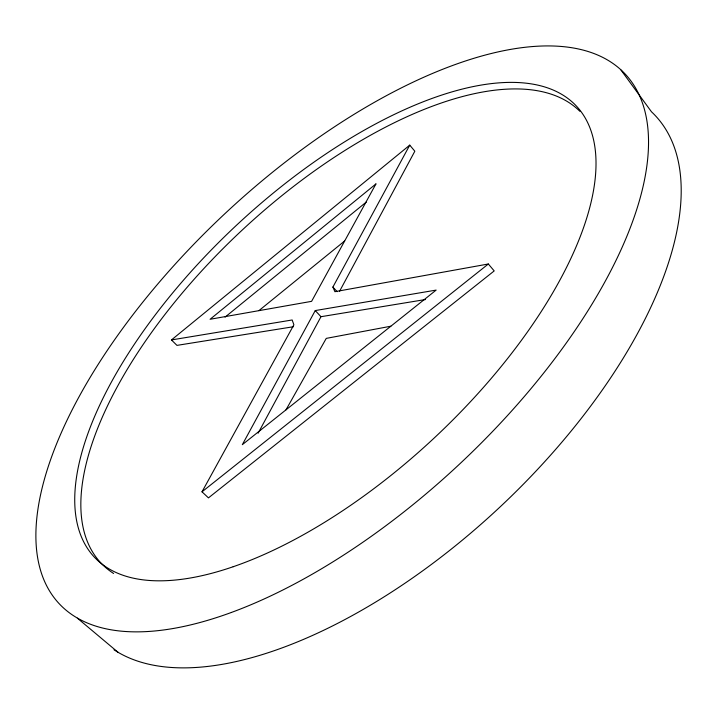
<?xml version="1.0" encoding="UTF-8"?>
<svg xmlns="http://www.w3.org/2000/svg" width="715" height="715" viewBox="0 0 715 715"><rect width="100%" height="100%" fill="white"/><g stroke="black" fill="none" stroke-linecap="round" stroke-linejoin="round"><path stroke-width="1.07" d="M339.589 291.255L414.834 151.214L409.749 145.136L171.457 339.938L176.954 345.381L293.481 326.719M171.457 339.938L292.158 319.98L293.892 324.789L202.005 491.822L208.458 497.881L494.199 270.922L488.345 263.996L334.897 291.693L332.895 287.064L409.749 145.136M258.124 433.192L320.981 316.7L425.532 299.522M315.252 310.569L242.331 444.667L436.15 290.093L315.252 310.569L320.981 316.7M286 409.838L326.263 338.383L390.864 326.21M225.073 317.129L366.473 201.907M258.893 310.65L344.675 240.973M202.005 491.822L488.345 263.996M77.381 618.171L117.975 652.232M332.895 287.064L337.131 291.675M621.031 70.106L651.49 111.799A381.318 179.572 -43.1 0 1 519.376 488.238A381.318 179.572 -43.1 0 1 114.007 649.765M113.622 573.475A329.195 146.396 -43.1 0 1 225.618 246.014A329.195 146.396 -43.1 0 1 579.865 111.308M375.929 183.934L311.597 301.346L210.094 319.274L375.929 183.934M231.401 612.451A387.584 171.582 -43.1 0 0 644.975 111.46A387.584 171.582 -43.1 0 0 150.123 293.132A387.584 171.582 -43.1 0 0 231.401 612.451M233.17 566.736A330.089 145.216 -43.1 0 0 594.147 142.625A330.089 145.216 -43.1 0 0 178.678 285.759A330.089 145.216 -43.1 0 0 233.17 566.736"/></g></svg>
